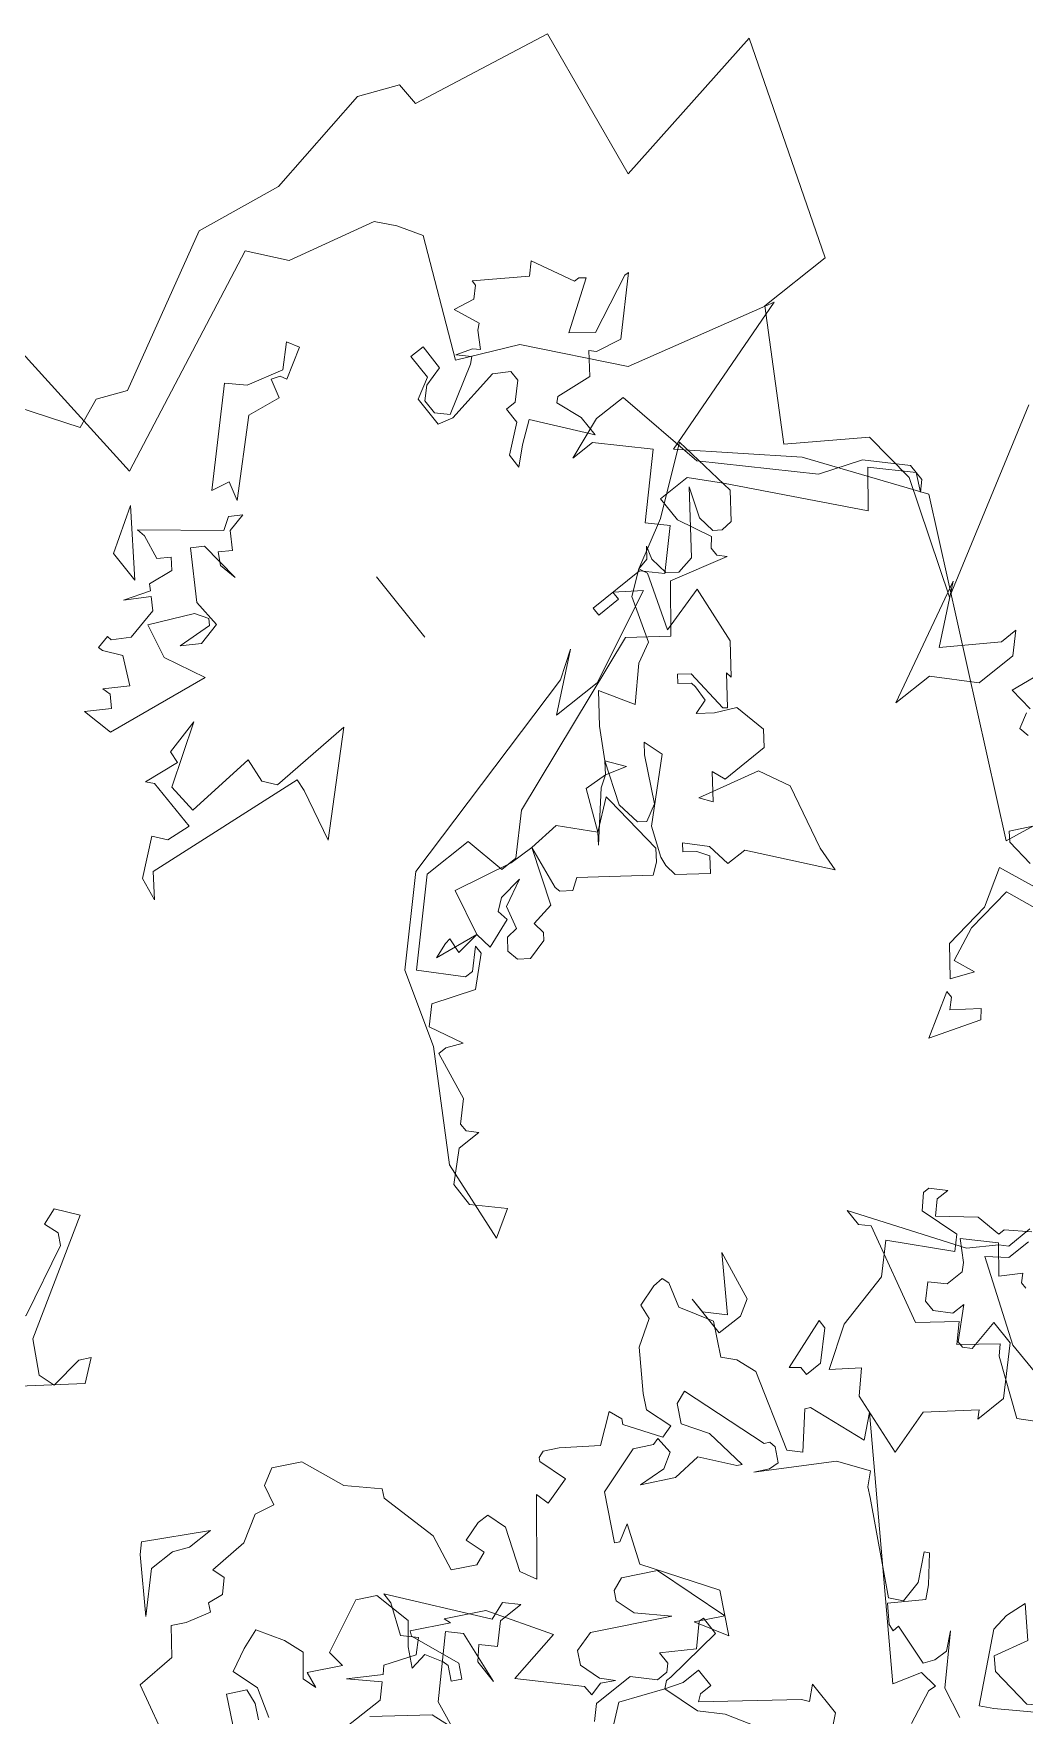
# Model space of a CAD drawing. Header units: metres. Extents: x -71 to 881, y -503 to 661.
# Drawn here: x 174.107 to 176.417, y -298.413 to -294.49 of the extents above; entities that cross this region are included whole.
import ezdxf

# ---------------------------------------------------------------- set-up
doc = ezdxf.new("R2010")
doc.units = ezdxf.units.M
doc.layers.add('ARBRE', color=100, linetype='Continuous', lineweight=13, true_color=0x00ff3f)

# ---------------------------------------------------------------- blocks, each defined once
blk = doc.blocks.new('WMF2', base_point=(0, 0.01))
at = {"color": 251, "lineweight": 0, "true_color": 0x636466}
for points in [[(152.65, -183.05), (154.26, -173.69), (175.85, -184.22), (183.13, -179.1), (188.97, -172.64), (192.5, -184.13), (195.26, -173.72), (200.97, -168.92), (202.85, -164.87), (210.8, -168.41), (212.43, -167.44), (213.62, -166.42), (215.13, -160.27), (217.5, -158.38), (210.72, -142.97), (221.5, -142.28)], [(176.34, -193.26), (169.52, -180.97), (177.55, -183.87), (181.35, -183.49), (184.59, -178.67), (192.69, -183.49), (192.69, -188.7), (207.51, -193.95), (205.44, -181.84), (216.23, -183.49), (218.11, -173.58), (219.76, -173.52), (220.92, -170.8), (219.49, -162.84), (220.49, -156.77), (215.08, -146.26), (215.94, -144.26), (215.12, -142.21), (227.2, -134.24)], [(220.57, -50.22), (221.79, -50.2), (214.78, -54.92), (213.59, -56.76), (213.1, -57.26), (213.13, -59.1)], [(212.51, -58.47), (212.49, -56.77), (213.57, -55.55), (207.7, -53.3), (201.85, -53.37)], [(166.9, -63.65), (173.36, -63.08), (175.14, -59.53), (179.8, -61.8), (181.48, -60.07), (179.75, -57.65), (181.46, -58.23), (184.95, -55.88), (192.02, -56.41), (194.9, -52.85), (198.42, -50.48), (201.82, -51.06), (202.43, -51.55), (203.66, -50.42), (207.69, -52.09), (208.3, -52.68), (210.1, -50.35), (211.21, -51.44), (213, -49.09), (219.97, -50.84), (220.57, -50.22), (220.57, -50.22)], [(111.62, -131.51), (112.63, -133.81), (112.58, -134.33), (113.9, -134.17), (114.51, -132.19), (129.81, -142.39), (128.59, -140.94), (132.57, -139.47), (132.73, -139.13), (130.53, -137.19), (131.32, -136.44), (136.79, -138.11), (138.2, -137.61), (139, -136.87), (141.22, -138.01), (143.41, -136.76), (145.13, -137.25), (145.63, -137.09), (145.6, -136.33), (145.13, -134.84), (144.07, -134.71), (142.97, -132.98), (140.36, -131.23), (139.36, -130.72), (137.49, -131.32), (137.22, -130.44), (139.58, -128.86), (139.92, -129.04), (140.84, -128.69), (139.42, -126.79), (141.03, -124.5), (141.52, -123.53), (141.36, -123.04), (141.12, -122.91), (139.13, -123.53), (138.58, -121.59), (139.52, -121.34), (135.03, -117.8), (136.15, -117.21), (139.1, -118.34), (140.49, -117.9), (140.5, -117.08), (140.06, -115.71), (138.68, -116.15), (138.33, -115.23), (139.13, -113.66), (141.69, -114.16), (145.74, -113.14), (146.33, -113.43), (148.12, -111.55), (151.13, -110.32), (152.08, -108.49), (151.44, -107.36), (150.04, -107.03), (150.34, -105.65), (149.29, -103.85), (149.18, -101.08), (148.29, -101.35), (147.47, -100.54), (147.61, -99.46), (147.03, -99.16), (147.51, -97.44), (147.99, -96.52), (146.26, -95.22), (146.17, -92.39), (141.64, -91.28)], [(139.55, -95.29), (142.04, -96.56), (141.41, -97.82), (140.33, -97.67), (139.33, -97.16)], [(139.01, -97.82), (141.07, -98.46), (142.94, -97.86), (143.7, -99.41), (144.2, -100.81), (142.43, -101.88), (141.01, -102.38), (139.61, -101.25), (138.63, -101.56), (139.77, -101.73), (138.66, -103.88), (139.89, -103.76), (141.57, -107.36), (140.9, -108.66), (138.27, -109.27), (136.88, -108.14), (135.58, -107.47), (135.77, -108.71), (134.62, -109.36), (134.22, -109.47), (133.26, -108.98), (132.92, -109.62), (133.89, -110.13), (137.3, -108.77), (137.63, -108.93), (136.36, -111.4), (136.84, -111.24), (135.54, -113.78), (131.42, -116.34), (130.72, -112.44), (127.35, -115.8), (126.6, -115.82), (126.85, -116.77), (126.37, -117.68), (127.17, -116.93), (128.65, -116.47), (129.55, -116.93), (129.96, -118.38), (127.38, -123.37), (129.16, -121.51), (130.54, -121.07), (131.19, -121.4), (131.54, -122.32), (130.4, -124.53), (125.18, -126.19), (126.16, -124.31), (123.96, -125.55), (126.75, -127), (131.48, -123.86), (134.15, -124.91), (133.52, -123.75), (133.68, -123.43), (136.79, -125.04), (137.86, -128.38), (137.23, -129.62), (137.38, -130.11), (136.11, -130.19), (135.51, -129.14), (135.65, -127.24), (134.56, -129.39), (134.72, -131.45), (132.62, -133.14), (132.44, -133.48), (135.45, -133.06), (137.16, -131.97), (138.4, -132.6), (138.75, -133.52), (132.62, -135.52), (132.46, -135.87), (131.99, -135.96), (131.01, -135.45), (131.05, -134.73), (131.55, -133.76), (128.65, -138.59), (126.7, -139.98), (125.97, -139.17), (125.32, -138.84), (119.23, -135.58), (118.45, -136.25), (118.79, -137.79), (120.16, -139.39), (119.88, -139.63), (118.23, -138.25), (117.58, -137.48), (118.99, -135.3), (117.81, -134.49), (117.3, -134.44), (117.31, -134.91), (114.32, -134.66), (114, -135.42), (113.97, -136.41), (114.88, -137.47), (112.09, -134.75), (109.9, -134.31)], [(104.55, -138.87), (106.51, -139.03), (108.95, -136.47), (109.72, -135.82), (113.14, -139.82), (113.34, -141.07), (113.17, -142.56), (111.11, -141.15), (111.72, -138.72), (110.83, -138.12), (107.79, -138.4), (105.92, -140.47), (105.88, -141), (105.33, -141.47), (105.18, -140.15)], [(135.25, -101.44), (135.25, -104.42), (136.12, -105.31), (137.8, -103.54), (136.47, -105.66), (136.93, -106.1), (136.12, -108.22), (136.93, -109.09), (137.8, -108.22), (139.92, -109.09), (140.71, -109.09), (134.81, -113.75), (135.25, -114.99), (134.37, -115.87), (134.37, -114.12), (133.14, -112.88), (134.02, -111.98), (133.14, -111.2), (131.46, -111.2), (135.25, -111.63), (136.12, -110.76), (132.71, -107.41), (130.14, -106.98)], [(131.03, -106.98), (132.27, -106.54), (134.81, -103.19)], [(151.83, -99.7), (151.83, -97.88), (149.53, -95.56), (153.05, -97.88), (153.66, -98.49), (151.35, -102.62), (151.35, -100.8), (151.83, -99.7), (151.83, -99.7)], [(173.74, -97.12), (171.08, -99.94), (170.47, -101.94), (172.73, -106.71), (173.49, -107.11), (174.53, -106.76), (174.92, -107.91), (173.5, -109.02), (168.96, -101.3), (166.77, -100.11), (165.62, -100.49), (165.9, -102.84), (165.52, -103.6), (164.39, -102.19), (167.39, -98.11), (173.12, -96.81), (173.74, -97.12), (173.74, -97.12)], [(117.08, -123.72), (119.97, -122.05), (121.3, -120.73), (123.86, -119.93), (125.08, -116.95), (123.4, -114.83)], [(125.08, -114.83), (125.96, -115.71), (125.96, -118.61), (124.64, -119.93), (124.64, -120.73), (125.08, -121.17), (125.96, -121.17), (124.64, -123.29), (125.96, -124.6), (125.96, -124.95), (124.64, -124.95), (124.21, -120.73), (124.21, -120.38), (123.86, -119.93), (123.4, -121.17), (123.4, -122.5), (122.09, -122.5), (122.09, -121.61), (121.74, -121.17), (117.52, -126.7), (117.08, -127.05), (117.87, -127.93), (115.4, -127.93), (113.63, -125.83)], [(190.5, -128.76), (189.64, -129.45), (189.46, -131.17), (193.19, -131.13), (193.65, -130.73), (193.32, -133.22), (194.17, -133.3), (194.78, -135.8), (192.24, -131.89), (190.15, -132.02), (190.49, -137.07), (188.78, -136.9), (187.93, -137.58), (188.18, -143.5), (182.86, -137.92), (186.5, -138.74), (187.36, -138.82), (188.57, -127.35), (187.03, -126.24), (188.66, -126.48), (190.5, -128.76), (190.5, -128.76)], [(167.53, -134.78), (172.77, -136.49), (177.52, -141.23), (181.55, -156.93), (182.76, -158.76), (179.84, -155.24), (179.84, -158.76), (182.76, -165.09), (183.97, -163.4), (183.36, -163.4), (183.36, -161.69), (183.97, -161.69), (183.97, -165.71), (182.76, -166.93), (185.07, -169.24), (186.28, -168.03), (189.83, -171.55), (192.73, -168.64), (192.73, -166.93), (193.83, -169.85), (193.83, -172.16), (187.38, -173.37), (181.55, -179.23), (180.45, -182.15), (178.13, -184.47), (176.91, -184.47), (176.31, -183.86), (177.52, -184.47), (179.84, -182.15), (177.52, -180.32), (185.07, -173.85), (186.89, -172.16), (186.89, -169.85), (185.07, -169.85), (182.76, -170.95), (182.15, -170.45), (181.55, -170.45), (181.05, -170.95), (182.15, -166.93), (179.21, -164.61), (181.05, -162.17), (176.31, -149.38), (174, -147.07), (174, -145.86), (176.91, -145.25), (176.91, -141.71), (172.29, -137.1), (169.85, -139.41), (169.85, -140.01), (171.07, -141.23), (170.45, -141.23), (168.76, -139.41), (169.85, -136.49), (168.76, -135.38), (166.44, -136.49), (166.93, -135.38), (166.93, -134.78), (163.52, -134.17), (162.29, -132.95), (161.69, -132.95), (161.08, -133.55), (161.08, -131.86), (159.38, -130.03), (157.67, -130.03), (155.85, -131.86), (154.74, -130.03), (160.6, -130.65), (167.53, -134.78), (167.53, -134.78)], [(198.96, -132.02), (199.76, -132.54), (200.36, -132.4), (199.38, -133.95), (201.26, -134.85), (202.39, -133.98), (202.72, -133.9), (202.93, -134.84), (202.59, -134.91), (201.88, -136.06), (202.37, -138.31), (203.19, -138.84), (204.17, -137.22), (203.51, -139.04), (203.93, -139.29), (203.69, -141.03), (204.43, -141.55), (204.96, -140.74), (206.69, -141.04), (207.29, -140.91), (203.63, -145.45), (204.17, -146.3), (203.66, -147.12), (203.34, -145.79), (202.2, -145.06), (202.72, -144.26), (201.92, -143.8), (200.66, -144.08), (203.6, -143.77), (204.12, -142.96), (200.96, -141), (198.96, -141.1), (198.59, -139.51), (199.36, -138.28), (199.2, -140.69), (199.61, -140.96), (200.47, -140.41), (201.83, -137.47), (199.42, -136.95), (196.65, -138.27), (197.74, -130.97), (199.93, -130.47), (198.96, -132.02), (198.96, -132.02)], [(140.36, -139.63), (140.36, -137.8), (143.28, -137.8), (142.18, -137.8), (140.97, -139.01), (144.49, -141.33), (140.97, -140.72), (140.36, -139.63), (140.36, -139.63)], [(172.09, -138.69), (172.45, -139.76), (172.53, -140.18), (171.42, -140.08), (171.62, -141.79), (170.39, -141.96), (171.14, -144.02), (171.94, -143.9), (172.54, -144.66), (172.74, -146.37), (171.85, -144.55), (170.26, -144.14), (170.19, -143.29), (169.43, -142.72), (168.61, -142.9), (168.09, -143.61), (168.48, -145.07), (168.92, -145.41), (169.79, -145.28), (170.04, -146.94), (173.91, -148.36), (170.8, -147.91), (170.41, -148.01), (169.9, -148.71), (170.41, -149.48), (167.33, -153.6), (167.88, -154.33), (168.63, -154.89), (173.09, -154.46), (173.45, -154.42), (171.93, -152.49), (171.21, -151.97), (174.13, -154.55), (174.64, -155.32), (175.4, -155.88), (172.47, -154.78), (170.8, -155.02), (170.42, -155.53), (171.04, -156.68), (174.04, -158.22), (174.74, -158.74), (173.33, -159.18), (169.98, -155.59), (167.94, -154.77), (167.31, -154.68), (166.44, -154.8), (165.01, -156.7), (165.95, -157.41), (166.73, -156.9), (167.3, -156.16), (167.79, -156.52), (166.47, -157.79), (164.8, -158.03), (164.79, -159.51), (159.94, -163.43), (161.71, -163.57), (166.28, -164.6), (168.39, -163.57), (169.49, -159.28), (168.67, -159.85), (170.32, -161.09), (169.36, -161.46), (169.4, -164.84), (170.39, -165.59), (172.66, -165.09), (173.31, -163.69), (174.06, -162.7), (174.38, -163.72), (175.5, -163.78), (175.85, -163.73), (176.42, -162.98), (176.92, -163.36), (176.35, -164.1), (173.23, -164.33), (173.04, -164.58), (174.93, -166.01), (174.5, -166.07), (176.45, -167.55), (180.59, -167.98), (179.68, -164.7), (183.52, -166.03), (184.12, -165.76), (184.28, -166.58), (184.98, -167.12), (184.09, -166.85), (182.78, -167.03), (182.25, -167.74), (182.48, -169.01), (186.32, -171.88), (184.25, -171.11), (183.02, -171.28), (182.66, -171.8), (182.73, -172.63), (184.43, -173.9), (189.08, -173.24), (185.87, -169.02), (184.12, -165.76), (182.95, -164.22), (179.83, -163.17), (179.13, -161.78), (177.11, -159.84), (179.39, -158.51), (177.45, -157.05), (175.4, -155.88), (174.19, -156.77), (174.64, -155.32), (174.73, -153.72), (171.93, -152.49), (174.04, -150.58), (173.91, -148.36), (173.97, -146.62), (174.86, -142.5), (171.62, -141.79), (172.09, -138.69), (172.09, -138.69)], [(208.87, -141.57), (204.74, -138.66), (207.06, -138.66), (208.87, -141.57), (208.87, -141.57)], [(134.49, -141.88), (134.49, -140.66), (135.1, -140.66), (135.58, -140.05), (136.81, -143.6), (136.19, -143.6), (134.49, -141.88), (134.49, -141.88)], [(132.52, -143.85), (133.8, -142.07), (135.57, -144.77), (136.49, -148.75), (138.25, -150.51), (134.73, -153.67), (135.57, -154.51), (138.25, -153.67), (139.17, -154.51), (139.17, -154.97), (138.25, -155.89), (138.25, -154.97), (137.42, -154.14), (135.57, -156.36), (133.8, -156.73), (133.8, -157.19), (132.52, -158.58)], [(129.81, -155.89), (130.27, -155.89), (130.73, -156.36), (131.57, -154.97), (133.35, -156.36), (135.2, -154.51), (133.8, -153.67), (133.35, -153.21), (133.35, -151.92), (134.27, -150.97), (133.35, -150.05), (132.52, -150.05), (131.57, -150.97), (131.57, -151.92), (129.81, -150.05), (129.35, -150.05), (128.88, -150.51), (129.35, -152.75), (127.59, -152.75), (124.91, -150.05), (124.91, -147.83), (125.36, -148.29), (127.59, -145.23), (126.66, -142.07), (131.11, -142.53), (132.52, -143.85), (132.52, -143.85)], [(208.96, -155.15), (209.4, -154.92), (209.63, -154.33), (208.3, -153.97), (208.67, -151.63), (204.64, -147.41), (205.96, -147.79), (206.24, -146.5), (211.37, -151.69), (210.33, -152.81), (209.63, -155.34), (210.96, -156.71), (210.11, -157.18), (208.96, -155.15), (208.96, -155.15)], [(189.52, -151.57), (194.75, -151.57), (189.52, -151.57), (189.52, -151.57)], [(147.09, -161.3), (148.81, -164.22), (148.31, -164.22), (147.7, -163.6), (146.47, -165.31), (145.88, -164.82), (147.09, -161.3), (147.09, -161.3)], [(203.13, -162.67), (204.93, -162.67), (204.93, -163.71), (203.13, -163.71), (202.75, -162.29), (202.01, -161.54), (200.96, -161.54), (200.21, -162.29), (202.01, -165.5), (202.37, -165.88), (203.13, -165.12), (202.75, -166.25), (202.37, -166.64), (203.5, -167.31), (203.82, -167.68), (205.6, -166.93), (205.31, -168.42), (205.98, -169.09), (206.34, -169.09), (204.18, -172.31), (204.93, -173.05), (202.01, -174.48), (202.01, -174.86), (201.7, -175.24), (199.54, -172.01), (198.43, -173.43), (200.21, -177.4), (200.21, -177.69), (197, -174.48), (197.38, -172.69), (197.76, -172.31), (196.33, -171.27), (196.63, -168.73), (196.33, -168.42), (194.53, -169.09), (193.04, -169.09), (196.63, -166.25), (195.57, -164.83), (194.53, -163.71), (195.57, -163.71), (197, -165.5), (198.12, -165.5), (198.12, -166.25), (199.17, -167.31), (199.92, -167.31), (200.59, -166.25), (199.92, -162.29), (200.21, -161.25), (202.37, -161.25), (203.13, -162.67), (203.13, -162.67)], [(138.94, -175.74), (144.01, -172.85), (146.39, -171.88), (146.93, -173.42), (151.56, -171.55), (151.13, -168.2), (150.13, -165.91), (148.68, -166.49), (149.35, -164.92), (151.24, -166.38), (151.67, -169.75), (153.13, -172.22), (143.98, -176.02), (143.88, -177.83), (142.05, -179.02), (139.92, -178.12), (138.94, -175.74), (138.94, -175.74)], [(152.07, -174.01), (154.04, -173.82), (154.65, -174.25), (153.72, -176.12)], [(158.9, -179.3), (159.63, -179.15), (160.17, -180.16)], [(160.23, -180.53), (161.97, -180.37), (159.66, -196.47)], [(167.3, -178.31), (164.99, -181.83), (164.99, -183.07), (163.76, -181.83), (163.76, -178.92), (166.2, -176.6), (166.2, -173.68), (170.22, -181.83), (167.3, -178.31), (167.3, -178.31)]]:
    blk.add_lwpolyline(points, dxfattribs=at)

msp = doc.modelspace()

# ---------------------------------------------------------------- block references
at = {"layer": 'ARBRE', "color": 251, "lineweight": 5, "true_color": 0x636466, "xscale": 0.03451886634015593, "yscale": 0.03451886634015593, "zscale": 0.03451886634015593, "rotation": 128.5771086415459}
for p in [(175.008, -304.2746), (179.423, -304.3012)]:
    msp.add_blockref('WMF2', p, dxfattribs=at)

doc.saveas('drawing.dxf')
